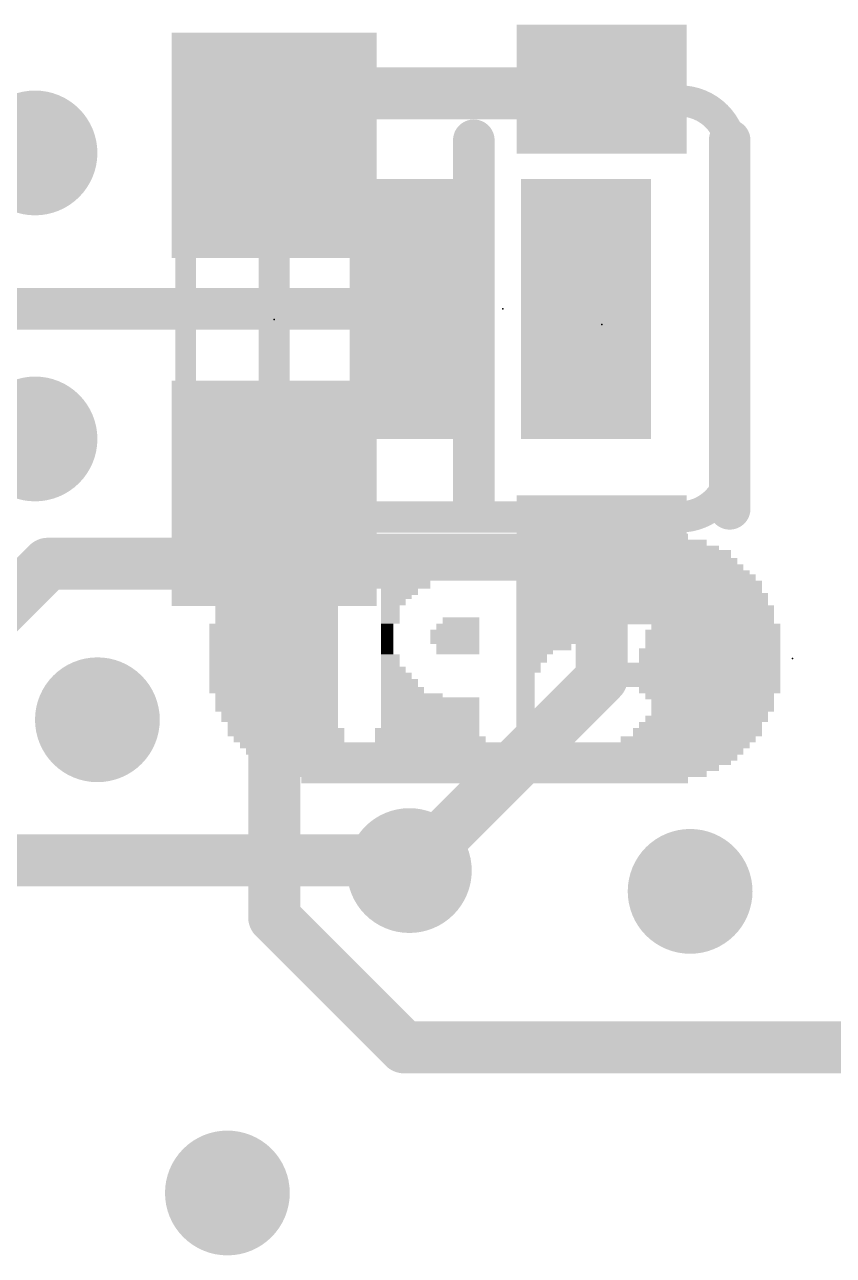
# Model space of a CAD drawing. Extents: x -28 to 74, y -69 to 26.
# Drawn here: x 15.77 to 19.72, y 8.13 to 14.14 of the extents above; entities that cross this region are included whole.
import ezdxf

# ---------------------------------------------------------------- set-up
doc = ezdxf.new("R2010")
doc.units = 0
for name, color, linetype in [('1', 12, 'CONTINUOUS'), ('16', 140, 'CONTINUOUS'), ('18', 110, 'CONTINUOUS'), ('21', 41, 'CONTINUOUS'), ('22', 40, 'CONTINUOUS'), ('23', 53, 'CONTINUOUS'), ('24', 53, 'CONTINUOUS'), ('51', 53, 'CONTINUOUS')]:
    doc.layers.add(name, color=color, linetype=linetype)

# ---------------------------------------------------------------- blocks, each defined once
blk = doc.blocks.new('RECT')
blk.add_solid([(-0.5, -0.5), (0.5, -0.5), (-0.5, 0.5), (0.5, 0.5)])
blk = doc.blocks.new('ROUNDV')
at = {"const_width": 0.5}
blk.add_lwpolyline([(0, -0.25, 1), (0, 0.25, 1), (0, -0.25)], format="xyb", dxfattribs=at)

msp = doc.modelspace()

# ---------------------------------------------------------------- linework, layer by layer
at = {"layer": '1', "const_width": 0.254}
for points in [[(18.5928, 13.8246), (18.5722, 13.804)], [(17.2466, 13.804), (16.9926, 13.55)], [(18.5722, 13.804), (17.2466, 13.804)], [(16.9926, 11.85), (16.9926, 11.5062)], [(15.6354, 11.2548), (15.8868, 11.5062)], [(15.8868, 11.5062), (16.9926, 11.5062)], [(16.9926, 11.5062), (16.9926, 9.779)], [(18.5928, 11.5246), (18.5928, 10.9474)], [(18.5928, 10.9474), (17.653, 10.0076)], [(17.6276, 9.144), (16.9926, 9.779)], [(19.949, 9.144), (17.6276, 9.144)]]:
    msp.add_lwpolyline(points, dxfattribs=at)
at = {"layer": '1', "const_width": 0.127}
for points in [[(18.6377, 13.7797, 1), (18.5479, 13.8695)], [(17.2466, 13.8675, 1), (17.2466, 13.7405)], [(17.2915, 13.7591, 1), (17.2017, 13.8489)], [(18.5273, 13.8489, 1), (18.6171, 13.7591)], [(18.5722, 13.7405, 1), (18.5722, 13.8675)], [(16.9477, 13.5949, 1), (17.0375, 13.5051)], [(17.0561, 11.85, 1), (16.9291, 11.85)], [(15.8868, 11.5697, 1), (15.8868, 11.4427)], [(15.9317, 11.4613, 1), (15.8419, 11.5511)], [(17.0561, 11.5062, 1), (16.9291, 11.5062)], [(16.9926, 11.4427, 1), (16.9926, 11.5697)], [(18.6563, 11.5246, 1), (18.5293, 11.5246)], [(16.9291, 11.5062, 1), (17.0561, 11.5062)], [(18.6377, 10.9025, 1), (18.5479, 10.9923)], [(18.5293, 10.9474, 1), (18.6563, 10.9474)], [(17.6081, 10.0525, 1), (17.6979, 9.9627)], [(17.0375, 9.8239, 1), (16.9477, 9.7341)], [(16.9291, 9.779, 1), (17.0561, 9.779)], [(17.6276, 9.2075, 1), (17.6276, 9.0805)], [(17.5827, 9.0991, 1), (17.6725, 9.1889)]]:
    msp.add_lwpolyline(points, format="xyb", dxfattribs=at)
at = {"layer": '16'}
for points, const_width in [([(17.7038, 12.7508), (12.5984, 12.7508)], 0.2032), ([(10.16, 10.0584), (17.6022, 10.0584)], 0.254), ([(17.6022, 10.0584), (17.653, 10.0076)], 0.254)]:
    msp.add_lwpolyline(points, dxfattribs=dict(at, const_width=const_width))
for points, const_width in [([(17.7038, 12.7, 1), (17.7038, 12.8016)], 0.1016), ([(17.6471, 10.1033, 1), (17.5573, 10.0135)], 0.127), ([(17.6022, 9.9949, 1), (17.6022, 10.1219)], 0.127), ([(17.6081, 9.9627, 1), (17.6979, 10.0525)], 0.127)]:
    msp.add_lwpolyline(points, format="xyb", dxfattribs=dict(at, const_width=const_width))
at = {"layer": '21', "const_width": 0.2032}
for points in [[(17.9678, 13.5746), (17.9678, 11.7746)], [(19.2178, 13.5746), (19.2178, 11.7746)]]:
    msp.add_lwpolyline(points, dxfattribs=at)
at = {"layer": '21', "const_width": 0.1016}
for points in [[(18.0186, 13.5746, 1), (17.917, 13.5746)], [(19.2686, 13.5746, 1), (19.167, 13.5746)], [(17.917, 11.7746, 1), (18.0186, 11.7746)], [(19.167, 11.7746, 1), (19.2686, 11.7746)]]:
    msp.add_lwpolyline(points, format="xyb", dxfattribs=at)
at = {"layer": '22'}
for points, const_width in [([(17.2466, 13.7668, 0.4142), (16.9926, 13.5128)], 0.1524), ([(17.2466, 13.8049, 1), (17.2466, 13.7287)], 0.0762), ([(17.2466, 13.7287, 1), (17.2466, 13.8049)], 0.0762), ([(19.2278, 13.5128, 0.4142), (18.9738, 13.7668)], 0.1524), ([(18.9738, 13.8049, 1), (18.9738, 13.7287)], 0.0762), ([(18.9738, 13.7287, 1), (18.9738, 13.8049)], 0.0762), ([(17.0307, 13.5128, 1), (16.9545, 13.5128)], 0.0762), ([(19.2659, 13.5128, 1), (19.1897, 13.5128)], 0.0762), ([(16.9545, 13.5128, 1), (17.0307, 13.5128)], 0.0762), ([(19.1897, 13.5128, 1), (19.2659, 13.5128)], 0.0762), ([(16.9926, 11.9888, 0.4142), (17.2466, 11.7348)], 0.1524), ([(17.0307, 11.9888, 1), (16.9545, 11.9888)], 0.0762), ([(16.9545, 11.9888, 1), (17.0307, 11.9888)], 0.0762), ([(18.9738, 11.7348, 0.4142), (19.2278, 11.9888)], 0.1524), ([(19.2659, 11.9888, 1), (19.1897, 11.9888)], 0.0762), ([(19.1897, 11.9888, 1), (19.2659, 11.9888)], 0.0762), ([(17.2466, 11.7729, 1), (17.2466, 11.6967)], 0.0762), ([(17.2466, 11.6967, 1), (17.2466, 11.7729)], 0.0762), ([(18.9738, 11.7729, 1), (18.9738, 11.6967)], 0.0762), ([(18.9738, 11.6967, 1), (18.9738, 11.7729)], 0.0762)]:
    msp.add_lwpolyline(points, format="xyb", dxfattribs=dict(at, const_width=const_width))
at = {"layer": '22', "const_width": 0.1524}
for points in [[(18.9738, 13.7668), (17.2466, 13.7668)], [(16.9926, 13.5128), (16.9926, 11.9888)], [(19.2278, 13.5128), (19.2278, 11.9888)], [(17.2466, 11.7348), (18.9738, 11.7348)]]:
    msp.add_lwpolyline(points, dxfattribs=at)
at = {"layer": '23'}
for p in [(16.9926, 12.7), (18.5928, 12.6746)]:
    msp.add_point(p, dxfattribs=at)
at = {"layer": '24'}
for p in [(18.1102, 12.7508), (19.525, 11.0439)]:
    msp.add_point(p, dxfattribs=at)
at = {"layer": '51', "const_width": 0.1016}
for points in [[(16.5606, 12.344), (16.5606, 13.056)], [(17.4116, 12.344), (17.4116, 13.056)]]:
    msp.add_lwpolyline(points, dxfattribs=at)
at = {"layer": '51', "const_width": 0.0508}
for points in [[(16.586, 13.056, 1), (16.5352, 13.056)], [(17.437, 13.056, 1), (17.3862, 13.056)], [(16.5352, 12.344, 1), (16.586, 12.344)], [(17.3862, 12.344, 1), (17.437, 12.344)]]:
    msp.add_lwpolyline(points, format="xyb", dxfattribs=at)

# ---------------------------------------------------------------- block references
at = {"layer": '1', "xscale": 0.63, "yscale": 0.83, "rotation": 270}
for p in [(18.5928, 13.8246), (18.5928, 11.5246)]:
    msp.add_blockref('RECT', p, dxfattribs=at)
at = {"layer": '1', "xscale": 1.1, "rotation": 90}
for p in [(16.9926, 13.55), (16.9926, 11.85)]:
    msp.add_blockref('RECT', p, dxfattribs=at)
at = {"layer": '16', "xscale": 0.635, "yscale": 1.27}
for p in [(17.7038, 12.7508), (18.5166, 12.7508)]:
    msp.add_blockref('RECT', p, dxfattribs=at)
at = {"layer": '18', "xscale": 0.6096, "yscale": 0.6096}
for p in [(15.8242, 13.5128), (15.8242, 13.5128), (15.8242, 12.1158), (15.8242, 12.1158), (16.129, 10.7442), (16.129, 10.7442), (17.653, 10.0076), (17.653, 10.0076), (19.0246, 9.906), (19.0246, 9.906), (16.764, 8.4328), (16.764, 8.4328)]:
    msp.add_blockref('ROUNDV', p, dxfattribs=at)
at = {"layer": '22', "rotation": 180}
for p, xscale, yscale in [((18.07, 11.6089), 2.07, 0.03), ((18.07, 11.6389), 1.89, 0.03), ((18.07, 11.5539), 2.31, 0.04), ((18.07, 11.5839), 2.19, 0.02), ((18.07, 11.4889), 2.43, 0.03), ((18.07, 11.5189), 2.37, 0.03), ((17.05, 11.4039), 0.57, 0.04), ((17.635, 11.4389), 1.68, 0.03), ((18.07, 11.4639), 2.49, 0.02), ((17.62, 11.4039), 0.27, 0.04), ((18.28, 11.4039), 0.21, 0.04), ((18.985, 11.4389), 0.72, 0.03), ((19.045, 11.4039), 0.66, 0.04), ((17.02, 11.3489), 0.57, 0.03), ((17.05, 11.3689), 0.57, 0.03), ((17.605, 11.3689), 0.18, 0.03), ((17.59, 11.3489), 0.15, 0.03), ((18.265, 11.3689), 0.18, 0.03), ((18.25, 11.3489), 0.15, 0.03), ((19.06, 11.3689), 0.63, 0.03), ((19.09, 11.3489), 0.63, 0.03), ((17.005, 11.2839), 0.6, 0.04), ((17.02, 11.3189), 0.57, 0.03), ((17.575, 11.3189), 0.12, 0.03), ((17.56, 11.2839), 0.09, 0.04), ((18.25, 11.3189), 0.15, 0.03), ((18.25, 11.2839), 0.15, 0.04), ((19.105, 11.3189), 0.6, 0.03), ((19.12, 11.2839), 0.63, 0.04), ((17.005, 11.2489), 0.6, 0.03), ((17.005, 11.2289), 0.6, 0.03), ((17.56, 11.2489), 0.09, 0.03), ((17.56, 11.2289), 0.09, 0.03), ((17.905, 11.2289), 0.18, 0.03), ((18.265, 11.2489), 0.18, 0.03), ((18.265, 11.2289), 0.18, 0.03), ((18.535, 11.2289), 0.18, 0.03), ((18.55, 11.2489), 0.09, 0.03), ((19.12, 11.2489), 0.63, 0.03), ((19.135, 11.2289), 0.6, 0.03), ((16.99, 11.1989), 0.63, 0.03), ((16.99, 11.1639), 0.63, 0.04), ((17.545, 11.1989), 0.06, 0.03), ((17.545, 11.1639), 0.06, 0.04), ((17.875, 11.1639), 0.24, 0.04), ((17.89, 11.1989), 0.21, 0.03), ((18.4, 11.1989), 0.45, 0.03), ((18.4, 11.1639), 0.45, 0.04), ((19.135, 11.1639), 0.66, 0.04), ((19.15, 11.1989), 0.63, 0.03), ((16.99, 11.1289), 0.63, 0.03), ((17.545, 11.1289), 0.06, 0.03), ((17.875, 11.1289), 0.24, 0.03), ((18.37, 11.1289), 0.39, 0.03), ((19.135, 11.1289), 0.66, 0.03), ((16.99, 11.0989), 0.63, 0.03), ((16.99, 11.0789), 0.63, 0.03), ((16.99, 11.0439), 0.63, 0.04), ((17.545, 11.0989), 0.06, 0.03), ((17.545, 11.0789), 0.06, 0.03), ((17.56, 11.0439), 0.09, 0.04), ((17.89, 11.0989), 0.21, 0.03), ((17.89, 11.0789), 0.21, 0.03), ((18.31, 11.0989), 0.27, 0.03), ((18.265, 11.0789), 0.18, 0.03), ((18.25, 11.0439), 0.15, 0.04), ((19.12, 11.0789), 0.69, 0.03), ((19.12, 11.0439), 0.69, 0.04), ((19.135, 11.0989), 0.66, 0.03), ((16.99, 11.0089), 0.63, 0.03), ((16.99, 10.9889), 0.63, 0.03), ((17.56, 11.0089), 0.09, 0.03), ((17.575, 10.9889), 0.12, 0.03), ((18.235, 11.0089), 0.12, 0.03), ((18.235, 10.9889), 0.12, 0.03), ((19.06, 10.9889), 0.81, 0.03), ((19.09, 11.0089), 0.75, 0.03), ((16.99, 10.9589), 0.63, 0.03), ((16.99, 10.9239), 0.63, 0.04), ((17.59, 10.9589), 0.15, 0.03), ((17.605, 10.9239), 0.18, 0.04), ((18.22, 10.9589), 0.09, 0.03), ((18.22, 10.9239), 0.09, 0.04), ((18.97, 10.9239), 0.99, 0.04), ((19, 10.9589), 0.93, 0.03), ((16.99, 10.8889), 0.63, 0.03), ((17.62, 10.8889), 0.21, 0.03), ((18.22, 10.8889), 0.09, 0.03), ((18.565, 10.8889), 0.24, 0.03), ((19.12, 10.8889), 0.69, 0.03), ((17.005, 10.8589), 0.6, 0.03), ((17.005, 10.8389), 0.6, 0.03), ((17.005, 10.8039), 0.6, 0.04), ((17.665, 10.8589), 0.3, 0.03), ((17.755, 10.8389), 0.48, 0.03), ((17.755, 10.8039), 0.48, 0.04), ((18.22, 10.8589), 0.09, 0.03), ((18.22, 10.8389), 0.09, 0.03), ((18.22, 10.8039), 0.09, 0.04), ((18.55, 10.8589), 0.21, 0.03), ((18.55, 10.8389), 0.15, 0.03), ((19.12, 10.8589), 0.63, 0.03), ((19.135, 10.8389), 0.6, 0.03), ((19.135, 10.8039), 0.6, 0.04), ((17.02, 10.7689), 0.57, 0.03), ((17.02, 10.7489), 0.57, 0.03), ((17.755, 10.7689), 0.48, 0.03), ((17.755, 10.7489), 0.48, 0.03), ((18.235, 10.7689), 0.12, 0.03), ((18.235, 10.7489), 0.12, 0.03), ((19.105, 10.7489), 0.6, 0.03), ((19.12, 10.7689), 0.57, 0.03), ((17.035, 10.7189), 0.54, 0.03), ((17.05, 10.6839), 0.57, 0.04), ((17.74, 10.6839), 0.51, 0.04), ((17.755, 10.7189), 0.48, 0.03), ((18.25, 10.7189), 0.15, 0.03), ((18.265, 10.6839), 0.18, 0.04), ((19.06, 10.6839), 0.63, 0.04), ((19.075, 10.7189), 0.6, 0.03), ((17.065, 10.6489), 0.54, 0.03), ((17.755, 10.6489), 0.54, 0.03), ((18.28, 10.6489), 0.27, 0.03), ((19.015, 10.6489), 0.66, 0.03), ((18.07, 10.6189), 2.49, 0.03), ((18.07, 10.5889), 2.43, 0.03), ((18.07, 10.5589), 2.37, 0.03), ((18.07, 10.5389), 2.31, 0.03), ((18.07, 10.5089), 2.19, 0.03), ((18.07, 10.4789), 2.07, 0.03), ((18.07, 10.4489), 1.89, 0.03)]:
    msp.add_blockref('RECT', p, dxfattribs=dict(at, xscale=xscale, yscale=yscale))
at = {"layer": '51', "xscale": 0.5001, "yscale": 0.95, "rotation": 90}
for p in [(16.9875, 13.2803), (16.9875, 12.1119)]:
    msp.add_blockref('RECT', p, dxfattribs=at)

doc.saveas('drawing.dxf')
